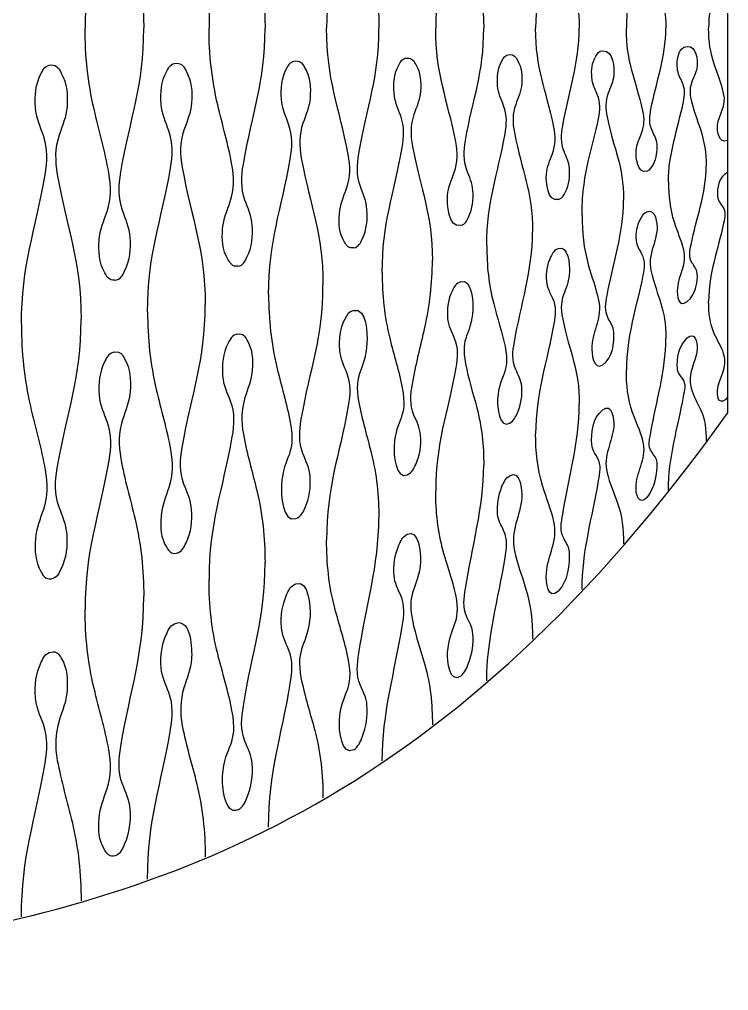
# Model space of a CAD drawing. Header units: millimetres. Extents: x 1 to 583, y -486 to -2.
# Drawn here: x 568.13 to 583.37, y -219.83 to -198.99 of the extents above; entities that cross this region are included whole.
import ezdxf

# ---------------------------------------------------------------- set-up
doc = ezdxf.new("R2010")
doc.units = ezdxf.units.MM
doc.header["$MEASUREMENT"] = 0
doc.layers.add('DEFAULT', color=7, linetype='Continuous')

msp = doc.modelspace()

# ---------------------------------------------------------------- linework, layer by layer
at = {"layer": 'DEFAULT'}
msp.add_lwpolyline([(583.342, -190.913), (583.342, -207.44)], dxfattribs=at)
for points, knots in [([(570.182, -193.769), (570.056, -193.759), (570.018, -193.835), (569.966, -193.925), (569.834, -194.158), (569.827, -194.382), (569.844, -194.635), (569.858, -194.854), (569.945, -195.043), (570.012, -195.242), (570.107, -195.524), (570.103, -195.786), (570.051, -196.072), (569.968, -196.534), (569.839, -196.985), (569.734, -197.442), (569.601, -198.016), (569.54, -198.587), (569.54, -199.176)], [0, 0, 0, 0, 1, 1, 1, 2, 2, 2, 3, 3, 3, 4, 4, 4, 5, 5, 5, 6, 6, 6, 6]), ([(570.182, -193.769), (570.31, -193.784), (570.342, -193.869), (570.39, -193.965), (570.509, -194.203), (570.525, -194.432), (570.508, -194.688), (570.494, -194.896), (570.41, -195.076), (570.345, -195.265), (570.25, -195.545), (570.26, -195.804), (570.308, -196.086), (570.512, -197.282), (570.801, -197.932), (570.801, -199.176)], [0, 0, 0, 0, 1, 1, 1, 2, 2, 2, 3, 3, 3, 4, 4, 4, 5, 5, 5, 5]), ([(572.822, -194.068), (572.704, -194.055), (572.664, -194.123), (572.614, -194.209), (572.485, -194.427), (572.479, -194.638), (572.496, -194.877), (572.51, -195.085), (572.594, -195.265), (572.658, -195.456), (572.749, -195.723), (572.746, -195.97), (572.696, -196.241), (572.616, -196.677), (572.491, -197.102), (572.39, -197.533), (572.262, -198.077), (572.203, -198.618), (572.203, -199.176)], [0, 0, 0, 0, 1, 1, 1, 2, 2, 2, 3, 3, 3, 4, 4, 4, 5, 5, 5, 6, 6, 6, 6]), ([(572.822, -194.068), (572.943, -194.087), (572.973, -194.17), (573.018, -194.262), (573.129, -194.487), (573.146, -194.705), (573.13, -194.948), (573.117, -195.143), (573.037, -195.31), (572.976, -195.487), (572.885, -195.75), (572.896, -195.994), (572.941, -196.26), (573.133, -197.391), (573.406, -198.001), (573.406, -199.176)], [0, 0, 0, 0, 1, 1, 1, 2, 2, 2, 3, 3, 3, 4, 4, 4, 5, 5, 5, 5]), ([(575.312, -194.462), (575.204, -194.445), (575.165, -194.504), (575.116, -194.582), (574.992, -194.783), (574.989, -194.976), (575.004, -195.196), (575.018, -195.391), (575.097, -195.559), (575.158, -195.737), (575.243, -195.984), (575.241, -196.212), (575.194, -196.464), (574.995, -197.516), (574.729, -198.075), (574.729, -199.176)], [0, 0, 0, 0, 1, 1, 1, 2, 2, 2, 3, 3, 3, 4, 4, 4, 5, 5, 5, 5]), ([(575.312, -194.462), (575.424, -194.485), (575.452, -194.563), (575.494, -194.649), (575.594, -194.859), (575.612, -195.061), (575.597, -195.286), (575.585, -195.463), (575.511, -195.615), (575.455, -195.776), (575.37, -196.019), (575.381, -196.243), (575.422, -196.488), (575.599, -197.532), (575.852, -198.09), (575.852, -199.176)], [0, 0, 0, 0, 1, 1, 1, 2, 2, 2, 3, 3, 3, 4, 4, 4, 5, 5, 5, 5]), ([(577.614, -194.943), (577.333, -194.885), (577.317, -195.411), (577.329, -195.589), (577.342, -195.767), (577.415, -195.92), (577.471, -196.083), (577.549, -196.305), (577.548, -196.51), (577.504, -196.737), (577.319, -197.686), (577.074, -198.181), (577.074, -199.176)], [0, 0, 0, 0, 1, 1, 1, 2, 2, 2, 3, 3, 3, 4, 4, 4, 4]), ([(577.614, -194.943), (577.714, -194.97), (577.741, -195.041), (577.779, -195.121), (577.869, -195.31), (577.887, -195.492), (577.873, -195.696), (577.862, -195.854), (577.795, -195.987), (577.744, -196.129), (577.665, -196.346), (577.676, -196.547), (577.714, -196.766), (577.875, -197.707), (578.105, -198.197), (578.105, -199.176)], [0, 0, 0, 0, 1, 1, 1, 2, 2, 2, 3, 3, 3, 4, 4, 4, 5, 5, 5, 5]), ([(579.712, -195.498), (579.468, -195.434), (579.441, -195.887), (579.452, -196.045), (579.464, -196.204), (579.531, -196.339), (579.582, -196.482), (579.651, -196.676), (579.653, -196.855), (579.612, -197.053), (579.441, -197.884), (579.22, -198.3), (579.22, -199.176)], [0, 0, 0, 0, 1, 1, 1, 2, 2, 2, 3, 3, 3, 4, 4, 4, 4]), ([(579.712, -195.498), (579.8, -195.527), (579.827, -195.59), (579.862, -195.663), (579.941, -195.828), (579.96, -195.987), (579.947, -196.166), (579.937, -196.302), (579.876, -196.414), (579.83, -196.535), (579.757, -196.723), (579.769, -196.895), (579.802, -197.085), (579.926, -197.781), (580.158, -198.449), (580.158, -199.176)], [0, 0, 0, 0, 1, 1, 1, 2, 2, 2, 3, 3, 3, 4, 4, 4, 5, 5, 5, 5]), ([(581.615, -196.111), (581.405, -196.043), (581.368, -196.407), (581.379, -196.551), (581.39, -196.688), (581.45, -196.802), (581.497, -196.924), (581.559, -197.087), (581.562, -197.235), (581.524, -197.403), (581.365, -198.105), (581.169, -198.429), (581.169, -199.176)], [0, 0, 0, 0, 1, 1, 1, 2, 2, 2, 3, 3, 3, 4, 4, 4, 4]), ([(581.615, -196.111), (581.69, -196.139), (581.718, -196.194), (581.751, -196.259), (581.82, -196.397), (581.84, -196.53), (581.828, -196.682), (581.819, -196.795), (581.764, -196.883), (581.721, -196.981), (581.653, -197.137), (581.666, -197.279), (581.697, -197.437), (581.808, -198.016), (582.019, -198.567), (582.019, -199.176)], [0, 0, 0, 0, 1, 1, 1, 2, 2, 2, 3, 3, 3, 4, 4, 4, 5, 5, 5, 5]), ([(583.342, -196.766), (583.162, -196.698), (583.116, -196.959), (583.128, -197.094), (583.149, -197.327), (583.33, -197.511), (583.26, -197.777), (583.11, -198.343), (582.937, -198.562), (582.937, -199.176)], [0, 0, 0, 0, 1, 1, 1, 2, 2, 2, 3, 3, 3, 3]), ([(570.182, -204.583), (570.056, -204.593), (570.018, -204.517), (569.966, -204.427), (569.834, -204.194), (569.827, -203.97), (569.844, -203.717), (569.858, -203.499), (569.945, -203.309), (570.012, -203.11), (570.107, -202.828), (570.103, -202.566), (570.051, -202.28), (569.968, -201.818), (569.839, -201.367), (569.734, -200.91), (569.601, -200.336), (569.54, -199.765), (569.54, -199.176)], [0, 0, 0, 0, 1, 1, 1, 2, 2, 2, 3, 3, 3, 4, 4, 4, 5, 5, 5, 6, 6, 6, 6]), ([(570.182, -204.583), (570.31, -204.568), (570.342, -204.483), (570.39, -204.388), (570.509, -204.15), (570.525, -203.92), (570.508, -203.664), (570.494, -203.456), (570.41, -203.277), (570.345, -203.087), (570.25, -202.808), (570.26, -202.549), (570.308, -202.266), (570.512, -201.07), (570.801, -200.42), (570.801, -199.176)], [0, 0, 0, 0, 1, 1, 1, 2, 2, 2, 3, 3, 3, 4, 4, 4, 5, 5, 5, 5]), ([(572.822, -204.284), (572.704, -204.297), (572.664, -204.229), (572.614, -204.144), (572.485, -203.925), (572.479, -203.714), (572.496, -203.475), (572.51, -203.267), (572.594, -203.087), (572.658, -202.896), (572.749, -202.63), (572.746, -202.382), (572.696, -202.111), (572.616, -201.675), (572.491, -201.25), (572.39, -200.819), (572.262, -200.275), (572.203, -199.734), (572.203, -199.176)], [0, 0, 0, 0, 1, 1, 1, 2, 2, 2, 3, 3, 3, 4, 4, 4, 5, 5, 5, 6, 6, 6, 6]), ([(572.822, -204.284), (572.943, -204.265), (572.973, -204.182), (573.018, -204.091), (573.129, -203.865), (573.146, -203.647), (573.13, -203.404), (573.117, -203.209), (573.037, -203.042), (572.976, -202.865), (572.885, -202.602), (572.896, -202.358), (572.941, -202.092), (573.133, -200.962), (573.406, -200.351), (573.406, -199.176)], [0, 0, 0, 0, 1, 1, 1, 2, 2, 2, 3, 3, 3, 4, 4, 4, 5, 5, 5, 5]), ([(575.312, -203.89), (575.204, -203.907), (575.165, -203.848), (575.116, -203.77), (574.992, -203.57), (574.989, -203.376), (575.004, -203.156), (575.018, -202.961), (575.097, -202.793), (575.158, -202.615), (575.243, -202.368), (575.241, -202.14), (575.194, -201.888), (574.995, -200.836), (574.729, -200.277), (574.729, -199.176)], [0, 0, 0, 0, 1, 1, 1, 2, 2, 2, 3, 3, 3, 4, 4, 4, 5, 5, 5, 5]), ([(575.312, -203.89), (575.424, -203.867), (575.452, -203.789), (575.494, -203.703), (575.594, -203.494), (575.612, -203.292), (575.597, -203.066), (575.585, -202.889), (575.511, -202.737), (575.455, -202.576), (575.37, -202.333), (575.381, -202.109), (575.422, -201.865), (575.599, -200.82), (575.852, -200.262), (575.852, -199.176)], [0, 0, 0, 0, 1, 1, 1, 2, 2, 2, 3, 3, 3, 4, 4, 4, 5, 5, 5, 5]), ([(577.614, -203.409), (577.333, -203.468), (577.317, -202.941), (577.329, -202.763), (577.342, -202.585), (577.415, -202.432), (577.471, -202.27), (577.549, -202.047), (577.548, -201.842), (577.504, -201.615), (577.319, -200.666), (577.074, -200.171), (577.074, -199.176)], [0, 0, 0, 0, 1, 1, 1, 2, 2, 2, 3, 3, 3, 4, 4, 4, 4]), ([(577.614, -203.409), (577.714, -203.382), (577.741, -203.311), (577.779, -203.231), (577.869, -203.042), (577.887, -202.86), (577.873, -202.656), (577.862, -202.498), (577.795, -202.365), (577.744, -202.223), (577.665, -202.006), (577.676, -201.806), (577.714, -201.587), (577.875, -200.645), (578.105, -200.155), (578.105, -199.176)], [0, 0, 0, 0, 1, 1, 1, 2, 2, 2, 3, 3, 3, 4, 4, 4, 5, 5, 5, 5]), ([(579.712, -202.854), (579.468, -202.918), (579.441, -202.465), (579.452, -202.307), (579.464, -202.148), (579.531, -202.014), (579.582, -201.87), (579.651, -201.676), (579.653, -201.497), (579.612, -201.299), (579.441, -200.468), (579.22, -200.052), (579.22, -199.176)], [0, 0, 0, 0, 1, 1, 1, 2, 2, 2, 3, 3, 3, 4, 4, 4, 4]), ([(579.712, -202.854), (579.8, -202.825), (579.827, -202.762), (579.862, -202.69), (579.941, -202.524), (579.96, -202.365), (579.947, -202.186), (579.937, -202.051), (579.876, -201.938), (579.83, -201.818), (579.757, -201.629), (579.769, -201.457), (579.802, -201.267), (579.926, -200.571), (580.158, -199.903), (580.158, -199.176)], [0, 0, 0, 0, 1, 1, 1, 2, 2, 2, 3, 3, 3, 4, 4, 4, 5, 5, 5, 5]), ([(581.615, -202.242), (581.405, -202.309), (581.368, -201.945), (581.379, -201.801), (581.39, -201.665), (581.45, -201.55), (581.497, -201.428), (581.559, -201.265), (581.562, -201.117), (581.524, -200.949), (581.365, -200.247), (581.169, -199.924), (581.169, -199.176)], [0, 0, 0, 0, 1, 1, 1, 2, 2, 2, 3, 3, 3, 4, 4, 4, 4]), ([(581.615, -202.242), (581.69, -202.213), (581.718, -202.158), (581.751, -202.094), (581.82, -201.955), (581.84, -201.823), (581.828, -201.67), (581.819, -201.558), (581.764, -201.469), (581.721, -201.371), (581.653, -201.215), (581.666, -201.073), (581.697, -200.915), (581.808, -200.336), (582.019, -199.785), (582.019, -199.176)], [0, 0, 0, 0, 1, 1, 1, 2, 2, 2, 3, 3, 3, 4, 4, 4, 5, 5, 5, 5]), ([(583.342, -201.586), (583.162, -201.654), (583.116, -201.393), (583.128, -201.258), (583.149, -201.025), (583.33, -200.841), (583.26, -200.575), (583.11, -200.009), (582.937, -199.79), (582.937, -199.176)], [0, 0, 0, 0, 1, 1, 1, 2, 2, 2, 3, 3, 3, 3]), ([(580.217, -203.193), (580.217, -202.8), (580.262, -202.42), (580.352, -202.037), (580.424, -201.729), (580.513, -201.425), (580.572, -201.114), (580.606, -200.935), (580.616, -200.775), (580.545, -200.598), (580.498, -200.48), (580.438, -200.369), (580.428, -200.235), (580.416, -200.069), (580.426, -199.924), (580.513, -199.774), (580.549, -199.711), (580.579, -199.662), (580.663, -199.658)], [0, 0, 0, 0, 1, 1, 1, 2, 2, 2, 3, 3, 3, 4, 4, 4, 5, 5, 5, 6, 6, 6, 6]), ([(580.663, -199.658), (580.899, -199.647), (580.91, -200.034), (580.898, -200.188), (580.888, -200.327), (580.827, -200.442), (580.781, -200.566), (580.716, -200.742), (580.717, -200.902), (580.754, -201.08), (580.905, -201.808), (581.109, -202.094), (581.109, -202.865)], [0, 0, 0, 0, 1, 1, 1, 2, 2, 2, 3, 3, 3, 4, 4, 4, 4]), ([(582.073, -202.48), (582.073, -201.875), (582.276, -201.327), (582.396, -200.754), (582.427, -200.608), (582.436, -200.479), (582.371, -200.335), (582.328, -200.24), (582.274, -200.153), (582.265, -200.042), (582.253, -199.894), (582.264, -199.579), (582.478, -199.567)], [0, 0, 0, 0, 1, 1, 1, 2, 2, 2, 3, 3, 3, 4, 4, 4, 4]), ([(582.478, -199.567), (582.678, -199.556), (582.703, -199.854), (582.692, -199.992), (582.682, -200.107), (582.626, -200.2), (582.585, -200.301), (582.527, -200.443), (582.526, -200.571), (582.561, -200.718), (582.611, -200.933), (582.692, -201.136), (582.761, -201.344), (582.846, -201.602), (582.883, -201.858), (582.883, -202.129)], [0, 0, 0, 0, 1, 1, 1, 2, 2, 2, 3, 3, 3, 4, 4, 4, 5, 5, 5, 5]), ([(570.883, -205.265), (570.883, -204.033), (571.169, -203.364), (571.376, -202.18), (571.424, -201.903), (571.433, -201.65), (571.338, -201.377), (571.273, -201.188), (571.189, -201.009), (571.176, -200.802), (571.159, -200.552), (571.171, -200.33), (571.294, -200.099), (571.342, -200.008), (571.377, -199.929), (571.502, -199.927)], [0, 0, 0, 0, 1, 1, 1, 2, 2, 2, 3, 3, 3, 4, 4, 4, 5, 5, 5, 5]), ([(571.502, -199.927), (571.625, -199.925), (571.661, -200.002), (571.71, -200.091), (571.834, -200.317), (571.845, -200.534), (571.828, -200.78), (571.814, -200.989), (571.73, -201.17), (571.665, -201.361), (571.574, -201.634), (571.578, -201.887), (571.628, -202.164), (571.834, -203.312), (572.121, -203.906), (572.121, -205.104)], [0, 0, 0, 0, 1, 1, 1, 2, 2, 2, 3, 3, 3, 4, 4, 4, 5, 5, 5, 5]), ([(573.483, -204.894), (573.483, -203.734), (573.753, -203.1), (573.948, -201.985), (573.994, -201.727), (574.002, -201.49), (573.913, -201.235), (573.851, -201.059), (573.772, -200.893), (573.759, -200.7), (573.744, -200.465), (573.755, -200.256), (573.871, -200.04), (573.917, -199.954), (573.95, -199.88), (574.067, -199.878)], [0, 0, 0, 0, 1, 1, 1, 2, 2, 2, 3, 3, 3, 4, 4, 4, 5, 5, 5, 5]), ([(574.067, -199.878), (574.182, -199.875), (574.217, -199.946), (574.263, -200.029), (574.381, -200.239), (574.39, -200.441), (574.375, -200.67), (574.362, -200.866), (574.282, -201.035), (574.221, -201.214), (574.135, -201.469), (574.139, -201.705), (574.186, -201.964), (574.381, -203.031), (574.651, -203.567), (574.651, -204.683)], [0, 0, 0, 0, 1, 1, 1, 2, 2, 2, 3, 3, 3, 4, 4, 4, 5, 5, 5, 5]), ([(575.924, -204.418), (575.924, -203.35), (576.172, -202.764), (576.353, -201.738), (576.395, -201.502), (576.404, -201.288), (576.321, -201.054), (576.263, -200.895), (576.19, -200.745), (576.179, -200.568), (576.164, -200.353), (576.175, -200.163), (576.282, -199.965), (576.324, -199.886), (576.355, -199.818), (576.463, -199.815)], [0, 0, 0, 0, 1, 1, 1, 2, 2, 2, 3, 3, 3, 4, 4, 4, 5, 5, 5, 5]), ([(576.463, -199.815), (576.568, -199.812), (576.601, -199.876), (576.644, -199.951), (576.753, -200.141), (576.762, -200.324), (576.747, -200.532), (576.735, -200.711), (576.661, -200.866), (576.606, -201.029), (576.526, -201.262), (576.529, -201.476), (576.573, -201.712), (576.753, -202.68), (577.002, -203.146), (577.002, -204.16)], [0, 0, 0, 0, 1, 1, 1, 2, 2, 2, 3, 3, 3, 4, 4, 4, 5, 5, 5, 5]), ([(578.171, -203.845), (578.171, -202.886), (578.397, -202.365), (578.563, -201.445), (578.6, -201.236), (578.61, -201.046), (578.533, -200.84), (578.481, -200.7), (578.414, -200.568), (578.403, -200.412), (578.39, -200.22), (578.4, -200.051), (578.497, -199.875), (578.537, -199.804), (578.566, -199.745), (578.663, -199.741)], [0, 0, 0, 0, 1, 1, 1, 2, 2, 2, 3, 3, 3, 4, 4, 4, 5, 5, 5, 5]), ([(578.663, -199.741), (578.756, -199.738), (578.788, -199.792), (578.828, -199.86), (578.927, -200.026), (578.935, -200.187), (578.922, -200.37), (578.911, -200.53), (578.843, -200.666), (578.793, -200.811), (578.721, -201.017), (578.722, -201.206), (578.763, -201.415), (578.928, -202.268), (579.154, -202.65), (579.154, -203.548)], [0, 0, 0, 0, 1, 1, 1, 2, 2, 2, 3, 3, 3, 4, 4, 4, 5, 5, 5, 5]), ([(568.172, -205.535), (568.172, -204.252), (568.469, -203.557), (568.683, -202.324), (568.733, -202.034), (568.741, -201.768), (568.644, -201.481), (568.577, -201.283), (568.49, -201.095), (568.475, -200.878), (568.458, -200.617), (568.47, -200.384), (568.598, -200.143), (568.648, -200.048), (568.683, -199.965), (568.813, -199.964)], [0, 0, 0, 0, 1, 1, 1, 2, 2, 2, 3, 3, 3, 4, 4, 4, 5, 5, 5, 5]), ([(568.813, -199.964), (568.943, -199.962), (568.979, -200.044), (569.029, -200.137), (569.158, -200.375), (569.169, -200.604), (569.152, -200.862), (569.137, -201.08), (569.05, -201.27), (568.983, -201.47), (568.887, -201.757), (568.893, -202.022), (568.944, -202.312), (569.157, -203.52), (569.455, -204.162), (569.455, -205.421)], [0, 0, 0, 0, 1, 1, 1, 2, 2, 2, 3, 3, 3, 4, 4, 4, 5, 5, 5, 5]), ([(582.478, -205.043), (582.65, -204.903), (582.71, -204.636), (582.692, -204.433), (582.683, -204.342), (582.628, -204.285), (582.585, -204.216), (582.499, -204.079), (582.534, -203.958), (582.561, -203.82), (582.671, -203.257), (582.883, -202.723), (582.883, -202.129)], [0, 0, 0, 0, 1, 1, 1, 2, 2, 2, 3, 3, 3, 4, 4, 4, 4]), ([(583.342, -202.275), (583.155, -202.366), (583.111, -202.612), (583.128, -202.788), (583.137, -202.877), (583.191, -202.933), (583.235, -202.999), (583.318, -203.123), (583.286, -203.231), (583.26, -203.357), (583.14, -203.915), (582.937, -204.446), (582.937, -205.036)], [0, 0, 0, 0, 1, 1, 1, 2, 2, 2, 3, 3, 3, 4, 4, 4, 4]), ([(582.073, -202.48), (582.073, -202.774), (582.104, -203.053), (582.195, -203.334), (582.26, -203.533), (582.344, -203.724), (582.396, -203.928), (582.476, -204.24), (582.286, -204.473), (582.265, -204.753), (582.252, -204.924), (582.292, -205.194), (582.478, -205.043)], [0, 0, 0, 0, 1, 1, 1, 2, 2, 2, 3, 3, 3, 4, 4, 4, 4]), ([(580.663, -206.401), (580.881, -206.251), (580.916, -205.92), (580.898, -205.697), (580.889, -205.583), (580.829, -205.499), (580.781, -205.405), (580.695, -205.234), (580.723, -205.082), (580.754, -204.911), (580.877, -204.23), (581.109, -203.578), (581.109, -202.865)], [0, 0, 0, 0, 1, 1, 1, 2, 2, 2, 3, 3, 3, 4, 4, 4, 4]), ([(581.615, -203.117), (581.796, -203.029), (581.838, -203.373), (581.828, -203.503), (581.806, -203.797), (581.622, -204.048), (581.697, -204.372), (581.838, -204.983), (582.019, -205.176), (582.019, -205.832)], [0, 0, 0, 0, 1, 1, 1, 2, 2, 2, 3, 3, 3, 3]), ([(580.217, -203.193), (580.217, -203.554), (580.253, -203.901), (580.352, -204.25), (580.423, -204.505), (580.515, -204.752), (580.572, -205.011), (580.653, -205.376), (580.451, -205.663), (580.428, -205.996), (580.417, -206.155), (580.464, -206.538), (580.663, -206.401)], [0, 0, 0, 0, 1, 1, 1, 2, 2, 2, 3, 3, 3, 4, 4, 4, 4]), ([(581.615, -203.117), (581.535, -203.15), (581.501, -203.209), (581.465, -203.279), (581.389, -203.426), (581.366, -203.567), (581.379, -203.731), (581.389, -203.843), (581.448, -203.925), (581.497, -204.017), (581.58, -204.176), (581.555, -204.316), (581.524, -204.476), (581.393, -205.152), (581.169, -205.802), (581.169, -206.51)], [0, 0, 0, 0, 1, 1, 1, 2, 2, 2, 3, 3, 3, 4, 4, 4, 5, 5, 5, 5]), ([(578.663, -207.651), (578.755, -207.599), (578.789, -207.521), (578.828, -207.433), (578.909, -207.247), (578.937, -207.068), (578.922, -206.866), (578.912, -206.729), (578.845, -206.621), (578.793, -206.502), (578.703, -206.301), (578.728, -206.119), (578.763, -205.917), (578.899, -205.128), (579.154, -204.369), (579.154, -203.548)], [0, 0, 0, 0, 1, 1, 1, 2, 2, 2, 3, 3, 3, 4, 4, 4, 5, 5, 5, 5]), ([(578.171, -203.845), (578.171, -204.269), (578.212, -204.678), (578.319, -205.09), (578.399, -205.396), (578.5, -205.697), (578.563, -206.008), (578.683, -206.602), (578.44, -206.59), (578.403, -207.137), (578.392, -207.3), (578.438, -207.779), (578.663, -207.651)], [0, 0, 0, 0, 1, 1, 1, 2, 2, 2, 3, 3, 3, 4, 4, 4, 4]), ([(579.712, -203.905), (579.917, -203.819), (579.956, -204.261), (579.947, -204.399), (579.913, -204.894), (579.693, -204.887), (579.802, -205.424), (579.954, -206.164), (580.158, -206.472), (580.158, -207.254)], [0, 0, 0, 0, 1, 1, 1, 2, 2, 2, 3, 3, 3, 3]), ([(579.712, -203.905), (579.619, -203.936), (579.585, -204.002), (579.546, -204.079), (579.46, -204.252), (579.438, -204.419), (579.452, -204.608), (579.463, -204.744), (579.529, -204.85), (579.582, -204.967), (579.669, -205.157), (579.647, -205.328), (579.612, -205.52), (579.468, -206.304), (579.22, -207.061), (579.22, -207.879)], [0, 0, 0, 0, 1, 1, 1, 2, 2, 2, 3, 3, 3, 4, 4, 4, 5, 5, 5, 5]), ([(576.463, -208.762), (576.568, -208.715), (576.602, -208.632), (576.644, -208.539), (576.737, -208.332), (576.763, -208.133), (576.747, -207.909), (576.736, -207.75), (576.663, -207.62), (576.606, -207.48), (576.512, -207.251), (576.533, -207.043), (576.573, -206.813), (576.643, -206.404), (576.75, -206.003), (576.84, -205.599), (576.946, -205.122), (577.002, -204.649), (577.002, -204.16)], [0, 0, 0, 0, 1, 1, 1, 2, 2, 2, 3, 3, 3, 4, 4, 4, 5, 5, 5, 6, 6, 6, 6]), ([(575.924, -204.418), (575.924, -204.898), (575.97, -205.362), (576.086, -205.83), (576.174, -206.184), (576.284, -206.532), (576.353, -206.892), (576.483, -207.565), (576.219, -207.522), (576.179, -208.145), (576.168, -208.313), (576.213, -208.874), (576.463, -208.762)], [0, 0, 0, 0, 1, 1, 1, 2, 2, 2, 3, 3, 3, 4, 4, 4, 4]), ([(574.067, -209.7), (574.184, -209.66), (574.218, -209.574), (574.263, -209.477), (574.367, -209.254), (574.392, -209.038), (574.375, -208.797), (574.362, -208.617), (574.283, -208.468), (574.221, -208.307), (574.124, -208.055), (574.143, -207.824), (574.186, -207.571), (574.377, -206.451), (574.651, -205.848), (574.651, -204.683)], [0, 0, 0, 0, 1, 1, 1, 2, 2, 2, 3, 3, 3, 4, 4, 4, 5, 5, 5, 5]), ([(577.614, -204.618), (577.509, -204.646), (577.475, -204.719), (577.432, -204.803), (577.334, -204.999), (577.314, -205.187), (577.329, -205.4), (577.341, -205.558), (577.413, -205.687), (577.471, -205.826), (577.562, -206.045), (577.543, -206.244), (577.504, -206.465), (577.323, -207.477), (577.074, -208.054), (577.074, -209.109)], [0, 0, 0, 0, 1, 1, 1, 2, 2, 2, 3, 3, 3, 4, 4, 4, 5, 5, 5, 5]), ([(577.614, -204.618), (577.851, -204.538), (577.883, -205.062), (577.873, -205.214), (577.836, -205.785), (577.596, -205.764), (577.714, -206.38), (577.775, -206.7), (577.875, -207.009), (577.957, -207.323), (578.064, -207.73), (578.105, -208.135), (578.105, -208.554)], [0, 0, 0, 0, 1, 1, 1, 2, 2, 2, 3, 3, 3, 4, 4, 4, 4]), ([(573.483, -204.894), (573.483, -205.422), (573.536, -205.934), (573.659, -206.448), (573.755, -206.844), (573.873, -207.234), (573.948, -207.635), (574.085, -208.368), (573.804, -208.31), (573.759, -208.989), (573.747, -209.171), (573.781, -209.796), (574.067, -209.7)], [0, 0, 0, 0, 1, 1, 1, 2, 2, 2, 3, 3, 3, 4, 4, 4, 4]), ([(571.502, -210.442), (571.628, -210.411), (571.662, -210.323), (571.71, -210.224), (571.824, -209.988), (571.846, -209.76), (571.828, -209.505), (571.815, -209.308), (571.731, -209.142), (571.665, -208.965), (571.566, -208.695), (571.581, -208.446), (571.628, -208.173), (571.832, -206.984), (572.121, -206.341), (572.121, -205.104)], [0, 0, 0, 0, 1, 1, 1, 2, 2, 2, 3, 3, 3, 4, 4, 4, 5, 5, 5, 5]), ([(583.342, -207.095), (583.195, -207.278), (583.111, -207.159), (583.128, -206.952), (583.151, -206.682), (583.366, -206.467), (583.26, -206.156), (583.208, -206.006), (583.123, -205.875), (583.059, -205.733), (582.956, -205.504), (582.937, -205.279), (582.937, -205.036)], [0, 0, 0, 0, 1, 1, 1, 2, 2, 2, 3, 3, 3, 4, 4, 4, 4]), ([(570.883, -205.265), (570.883, -205.831), (570.94, -206.38), (571.07, -206.932), (571.171, -207.362), (571.296, -207.786), (571.376, -208.222), (571.427, -208.502), (571.426, -208.759), (571.338, -209.035), (571.274, -209.238), (571.19, -209.431), (571.176, -209.651), (571.16, -209.891), (571.158, -210.104), (571.294, -210.324), (571.346, -210.407), (571.388, -210.469), (571.502, -210.442)], [0, 0, 0, 0, 1, 1, 1, 2, 2, 2, 3, 3, 3, 4, 4, 4, 5, 5, 5, 6, 6, 6, 6]), ([(575.312, -205.237), (575.197, -205.261), (575.162, -205.339), (575.116, -205.429), (575.008, -205.643), (574.988, -205.849), (575.004, -206.083), (575.017, -206.261), (575.096, -206.409), (575.158, -206.568), (575.254, -206.813), (575.237, -207.036), (575.194, -207.282), (574.998, -208.387), (574.729, -209.012), (574.729, -210.162)], [0, 0, 0, 0, 1, 1, 1, 2, 2, 2, 3, 3, 3, 4, 4, 4, 5, 5, 5, 5]), ([(575.312, -205.237), (575.591, -205.163), (575.608, -205.752), (575.597, -205.926), (575.556, -206.558), (575.297, -206.53), (575.422, -207.211), (575.49, -207.578), (575.599, -207.933), (575.689, -208.294), (575.805, -208.757), (575.852, -209.218), (575.852, -209.694)], [0, 0, 0, 0, 1, 1, 1, 2, 2, 2, 3, 3, 3, 4, 4, 4, 4]), ([(568.172, -205.535), (568.172, -206.129), (568.232, -206.706), (568.365, -207.286), (568.471, -207.743), (568.6, -208.193), (568.683, -208.655), (568.735, -208.948), (568.736, -209.216), (568.644, -209.504), (568.577, -209.713), (568.49, -209.911), (568.475, -210.138), (568.459, -210.391), (568.461, -210.617), (568.598, -210.851), (568.65, -210.94), (568.69, -211.012), (568.813, -210.992)], [0, 0, 0, 0, 1, 1, 1, 2, 2, 2, 3, 3, 3, 4, 4, 4, 5, 5, 5, 6, 6, 6, 6]), ([(568.813, -210.992), (568.945, -210.969), (568.98, -210.88), (569.029, -210.78), (569.15, -210.535), (569.169, -210.298), (569.152, -210.033), (569.138, -209.824), (569.05, -209.645), (568.983, -209.455), (568.882, -209.17), (568.895, -208.907), (568.944, -208.62), (569.156, -207.382), (569.455, -206.707), (569.455, -205.421)], [0, 0, 0, 0, 1, 1, 1, 2, 2, 2, 3, 3, 3, 4, 4, 4, 5, 5, 5, 5]), ([(572.822, -205.743), (572.698, -205.761), (572.662, -205.843), (572.614, -205.937), (572.496, -206.166), (572.478, -206.387), (572.496, -206.636), (572.509, -206.832), (572.593, -206.997), (572.658, -207.173), (572.757, -207.438), (572.743, -207.681), (572.696, -207.948), (572.489, -209.126), (572.203, -209.785), (572.203, -211.011)], [0, 0, 0, 0, 1, 1, 1, 2, 2, 2, 3, 3, 3, 4, 4, 4, 5, 5, 5, 5]), ([(572.822, -205.743), (572.933, -205.721), (572.97, -205.785), (573.018, -205.865), (573.144, -206.077), (573.144, -206.282), (573.13, -206.512), (573.116, -206.723), (573.036, -206.91), (572.976, -207.106), (572.894, -207.372), (572.892, -207.621), (572.941, -207.892), (573.014, -208.299), (573.133, -208.695), (573.23, -209.096), (573.353, -209.607), (573.406, -210.116), (573.406, -210.64)], [0, 0, 0, 0, 1, 1, 1, 2, 2, 2, 3, 3, 3, 4, 4, 4, 5, 5, 5, 6, 6, 6, 6]), ([(582.478, -205.825), (582.636, -205.68), (582.705, -205.903), (582.692, -206.065), (582.669, -206.349), (582.465, -206.583), (582.561, -206.905), (582.608, -207.065), (582.692, -207.207), (582.761, -207.357), (582.864, -207.579), (582.883, -207.799), (582.883, -208.036)], [0, 0, 0, 0, 1, 1, 1, 2, 2, 2, 3, 3, 3, 4, 4, 4, 4]), ([(581.615, -209.248), (581.773, -209.05), (581.849, -208.738), (581.828, -208.492), (581.82, -208.403), (581.767, -208.35), (581.721, -208.285), (581.616, -208.133), (581.672, -208), (581.697, -207.85), (581.808, -207.178), (582.019, -206.53), (582.019, -205.832)], [0, 0, 0, 0, 1, 1, 1, 2, 2, 2, 3, 3, 3, 4, 4, 4, 4]), ([(582.073, -209.089), (582.073, -208.395), (582.277, -207.75), (582.396, -207.083), (582.42, -206.945), (582.474, -206.824), (582.371, -206.685), (582.325, -206.623), (582.272, -206.571), (582.265, -206.485), (582.245, -206.266), (582.304, -205.985), (582.478, -205.825)], [0, 0, 0, 0, 1, 1, 1, 2, 2, 2, 3, 3, 3, 4, 4, 4, 4]), ([(570.182, -206.128), (570.052, -206.141), (570.016, -206.226), (569.966, -206.323), (569.842, -206.563), (569.826, -206.795), (569.844, -207.055), (569.858, -207.264), (569.945, -207.442), (570.012, -207.631), (570.113, -207.912), (570.101, -208.17), (570.051, -208.454), (569.838, -209.683), (569.54, -210.371), (569.54, -211.649)], [0, 0, 0, 0, 1, 1, 1, 2, 2, 2, 3, 3, 3, 4, 4, 4, 5, 5, 5, 5]), ([(570.182, -206.128), (570.303, -206.11), (570.34, -206.183), (570.39, -206.269), (570.52, -206.497), (570.524, -206.716), (570.508, -206.963), (570.494, -207.183), (570.409, -207.378), (570.345, -207.582), (570.257, -207.864), (570.257, -208.126), (570.308, -208.412), (570.386, -208.853), (570.512, -209.281), (570.614, -209.715), (570.744, -210.265), (570.801, -210.811), (570.801, -211.375)], [0, 0, 0, 0, 1, 1, 1, 2, 2, 2, 3, 3, 3, 4, 4, 4, 5, 5, 5, 6, 6, 6, 6]), ([(581.615, -209.248), (581.431, -209.441), (581.364, -209.181), (581.379, -208.98), (581.403, -208.657), (581.622, -208.385), (581.524, -208.023), (581.468, -207.815), (581.374, -207.622), (581.303, -207.421), (581.197, -207.121), (581.169, -206.824), (581.169, -206.51)], [0, 0, 0, 0, 1, 1, 1, 2, 2, 2, 3, 3, 3, 4, 4, 4, 4]), ([(580.663, -207.364), (580.856, -207.213), (580.91, -207.554), (580.898, -207.722), (580.874, -208.059), (580.662, -208.347), (580.754, -208.72), (580.807, -208.938), (580.899, -209.14), (580.975, -209.349), (581.081, -209.644), (581.109, -209.935), (581.109, -210.243)], [0, 0, 0, 0, 1, 1, 1, 2, 2, 2, 3, 3, 3, 4, 4, 4, 4]), ([(542.024, -219.835), (553.829, -219.835), (559.732, -219.835), (565.634, -218.802), (571.537, -217.769), (577.439, -215.703), (583.342, -207.44)], [0, 0, 0, 0, 1, 1, 1, 2, 2, 2, 2]), ([(579.712, -211.26), (579.913, -211.047), (579.967, -210.687), (579.947, -210.419), (579.938, -210.308), (579.879, -210.227), (579.83, -210.137), (579.73, -209.952), (579.774, -209.788), (579.802, -209.606), (579.926, -208.823), (580.158, -208.065), (580.158, -207.254)], [0, 0, 0, 0, 1, 1, 1, 2, 2, 2, 3, 3, 3, 4, 4, 4, 4]), ([(580.217, -211.227), (580.217, -210.42), (580.442, -209.665), (580.572, -208.887), (580.601, -208.716), (580.643, -208.563), (580.545, -208.391), (580.495, -208.303), (580.437, -208.224), (580.428, -208.114), (580.409, -207.876), (580.444, -207.535), (580.663, -207.364)], [0, 0, 0, 0, 1, 1, 1, 2, 2, 2, 3, 3, 3, 4, 4, 4, 4]), ([(579.712, -211.26), (579.476, -211.464), (579.437, -211.083), (579.452, -210.869), (579.479, -210.496), (579.708, -210.176), (579.612, -209.765), (579.549, -209.5), (579.448, -209.249), (579.368, -208.991), (579.255, -208.624), (579.22, -208.26), (579.22, -207.879)], [0, 0, 0, 0, 1, 1, 1, 2, 2, 2, 3, 3, 3, 4, 4, 4, 4]), ([(577.614, -213.084), (577.703, -213.006), (577.74, -212.911), (577.779, -212.806), (577.856, -212.598), (577.889, -212.397), (577.873, -212.174), (577.863, -212.039), (577.797, -211.934), (577.744, -211.819), (577.644, -211.606), (577.681, -211.413), (577.714, -211.201), (577.85, -210.319), (578.105, -209.465), (578.105, -208.554)], [0, 0, 0, 0, 1, 1, 1, 2, 2, 2, 3, 3, 3, 4, 4, 4, 5, 5, 5, 5]), ([(578.663, -208.782), (578.883, -208.64), (578.934, -209.085), (578.922, -209.253), (578.896, -209.638), (578.671, -209.974), (578.763, -210.394), (578.823, -210.668), (578.924, -210.928), (579.006, -211.193), (579.119, -211.555), (579.154, -211.915), (579.154, -212.29)], [0, 0, 0, 0, 1, 1, 1, 2, 2, 2, 3, 3, 3, 4, 4, 4, 4]), ([(578.171, -213.183), (578.171, -212.275), (578.42, -211.423), (578.563, -210.546), (578.595, -210.344), (578.63, -210.162), (578.533, -209.959), (578.479, -209.846), (578.413, -209.743), (578.403, -209.609), (578.388, -209.399), (578.417, -209.211), (578.497, -209.015), (578.536, -208.923), (578.571, -208.84), (578.663, -208.782)], [0, 0, 0, 0, 1, 1, 1, 2, 2, 2, 3, 3, 3, 4, 4, 4, 5, 5, 5, 5]), ([(577.614, -213.084), (577.371, -213.251), (577.316, -212.765), (577.329, -212.574), (577.368, -212.01), (577.636, -211.958), (577.504, -211.342), (577.435, -211.023), (577.324, -210.718), (577.237, -210.405), (577.117, -209.977), (577.074, -209.551), (577.074, -209.109)], [0, 0, 0, 0, 1, 1, 1, 2, 2, 2, 3, 3, 3, 4, 4, 4, 4]), ([(575.312, -214.666), (575.415, -214.595), (575.452, -214.499), (575.494, -214.392), (575.582, -214.166), (575.613, -213.947), (575.597, -213.706), (575.586, -213.548), (575.513, -213.421), (575.455, -213.283), (575.354, -213.044), (575.385, -212.826), (575.422, -212.588), (575.573, -211.624), (575.852, -210.69), (575.852, -209.694)], [0, 0, 0, 0, 1, 1, 1, 2, 2, 2, 3, 3, 3, 4, 4, 4, 5, 5, 5, 5]), ([(576.463, -210.04), (576.709, -209.915), (576.759, -210.449), (576.747, -210.621), (576.707, -211.221), (576.44, -211.234), (576.573, -211.885), (576.639, -212.211), (576.75, -212.524), (576.84, -212.843), (576.96, -213.267), (577.002, -213.689), (577.002, -214.127)], [0, 0, 0, 0, 1, 1, 1, 2, 2, 2, 3, 3, 3, 4, 4, 4, 4]), ([(575.924, -214.901), (575.924, -213.908), (576.197, -212.976), (576.353, -212.016), (576.391, -211.786), (576.42, -211.578), (576.321, -211.348), (576.262, -211.212), (576.19, -211.086), (576.179, -210.93), (576.162, -210.699), (576.19, -210.491), (576.282, -210.276), (576.323, -210.18), (576.358, -210.094), (576.463, -210.04)], [0, 0, 0, 0, 1, 1, 1, 2, 2, 2, 3, 3, 3, 4, 4, 4, 5, 5, 5, 5]), ([(575.312, -214.666), (575.045, -214.805), (574.992, -214.231), (575.004, -214.043), (575.048, -213.392), (575.337, -213.414), (575.194, -212.707), (575.119, -212.339), (575, -211.984), (574.904, -211.622), (574.778, -211.139), (574.729, -210.659), (574.729, -210.162)], [0, 0, 0, 0, 1, 1, 1, 2, 2, 2, 3, 3, 3, 4, 4, 4, 4]), ([(572.822, -215.958), (572.938, -215.898), (572.974, -215.802), (573.018, -215.695), (573.118, -215.455), (573.147, -215.224), (573.13, -214.967), (573.118, -214.789), (573.038, -214.642), (572.976, -214.484), (572.873, -214.224), (572.899, -213.985), (572.941, -213.724), (573.13, -212.543), (573.406, -211.863), (573.406, -210.64)], [0, 0, 0, 0, 1, 1, 1, 2, 2, 2, 3, 3, 3, 4, 4, 4, 5, 5, 5, 5]), ([(572.822, -215.958), (572.528, -216.068), (572.483, -215.426), (572.496, -215.235), (572.543, -214.526), (572.844, -214.586), (572.696, -213.819), (572.617, -213.408), (572.491, -213.011), (572.39, -212.606), (572.257, -212.078), (572.203, -211.554), (572.203, -211.011)], [0, 0, 0, 0, 1, 1, 1, 2, 2, 2, 3, 3, 3, 4, 4, 4, 4]), ([(573.483, -216.33), (573.483, -215.121), (573.756, -214.42), (573.948, -213.253), (573.99, -212.999), (574.014, -212.768), (573.913, -212.515), (573.85, -212.359), (573.771, -212.213), (573.759, -212.036), (573.742, -211.788), (573.768, -211.566), (573.871, -211.336), (573.916, -211.236), (573.95, -211.148), (574.067, -211.103)], [0, 0, 0, 0, 1, 1, 1, 2, 2, 2, 3, 3, 3, 4, 4, 4, 5, 5, 5, 5]), ([(574.067, -211.103), (574.341, -210.998), (574.387, -211.604), (574.375, -211.784), (574.331, -212.452), (574.045, -212.423), (574.186, -213.146), (574.259, -213.52), (574.378, -213.881), (574.475, -214.248), (574.602, -214.728), (574.651, -215.204), (574.651, -215.698)], [0, 0, 0, 0, 1, 1, 1, 2, 2, 2, 3, 3, 3, 4, 4, 4, 4]), ([(570.182, -216.942), (570.308, -216.895), (570.343, -216.799), (570.39, -216.693), (570.5, -216.444), (570.526, -216.204), (570.508, -215.938), (570.495, -215.743), (570.411, -215.578), (570.345, -215.403), (570.241, -215.126), (570.262, -214.871), (570.308, -214.593), (570.51, -213.356), (570.801, -212.656), (570.801, -211.375)], [0, 0, 0, 0, 1, 1, 1, 2, 2, 2, 3, 3, 3, 4, 4, 4, 5, 5, 5, 5]), ([(570.182, -216.942), (570.066, -216.972), (570.02, -216.91), (569.966, -216.824), (569.824, -216.599), (569.827, -216.382), (569.844, -216.136), (569.859, -215.909), (569.946, -215.709), (570.012, -215.499), (570.102, -215.215), (570.105, -214.951), (570.051, -214.663), (569.969, -214.219), (569.839, -213.787), (569.734, -213.349), (569.599, -212.786), (569.54, -212.227), (569.54, -211.649)], [0, 0, 0, 0, 1, 1, 1, 2, 2, 2, 3, 3, 3, 4, 4, 4, 5, 5, 5, 6, 6, 6, 6]), ([(570.883, -217.442), (570.883, -216.172), (571.172, -215.454), (571.376, -214.229), (571.421, -213.956), (571.441, -213.707), (571.338, -213.436), (571.272, -213.262), (571.189, -213.098), (571.176, -212.904), (571.158, -212.644), (571.181, -212.411), (571.294, -212.17), (571.341, -212.069), (571.375, -211.979), (571.502, -211.944)], [0, 0, 0, 0, 1, 1, 1, 2, 2, 2, 3, 3, 3, 4, 4, 4, 5, 5, 5, 5]), ([(571.502, -211.944), (571.817, -211.857), (571.841, -212.514), (571.828, -212.712), (571.814, -212.934), (571.729, -213.13), (571.665, -213.336), (571.58, -213.611), (571.575, -213.867), (571.628, -214.148), (571.706, -214.563), (571.832, -214.965), (571.934, -215.373), (572.066, -215.899), (572.121, -216.421), (572.121, -216.961)], [0, 0, 0, 0, 1, 1, 1, 2, 2, 2, 3, 3, 3, 4, 4, 4, 5, 5, 5, 5]), ([(568.172, -218.253), (568.172, -216.942), (568.471, -216.213), (568.683, -214.95), (568.731, -214.663), (568.747, -214.4), (568.644, -214.115), (568.576, -213.927), (568.489, -213.75), (568.475, -213.541), (568.457, -213.273), (568.478, -213.033), (568.598, -212.784), (568.647, -212.683), (568.681, -212.592), (568.813, -212.567)], [0, 0, 0, 0, 1, 1, 1, 2, 2, 2, 3, 3, 3, 4, 4, 4, 5, 5, 5, 5]), ([(568.813, -212.567), (568.935, -212.544), (568.977, -212.614), (569.029, -212.701), (569.167, -212.932), (569.168, -213.154), (569.152, -213.404), (569.137, -213.632), (569.049, -213.833), (568.983, -214.043), (568.892, -214.331), (568.891, -214.599), (568.944, -214.892), (569.026, -215.339), (569.156, -215.774), (569.262, -216.215), (569.397, -216.775), (569.455, -217.333), (569.455, -217.909)], [0, 0, 0, 0, 1, 1, 1, 2, 2, 2, 3, 3, 3, 4, 4, 4, 5, 5, 5, 6, 6, 6, 6])]:
    msp.add_open_spline(points, degree=3, knots=knots, dxfattribs=at)

doc.saveas('drawing.dxf')
